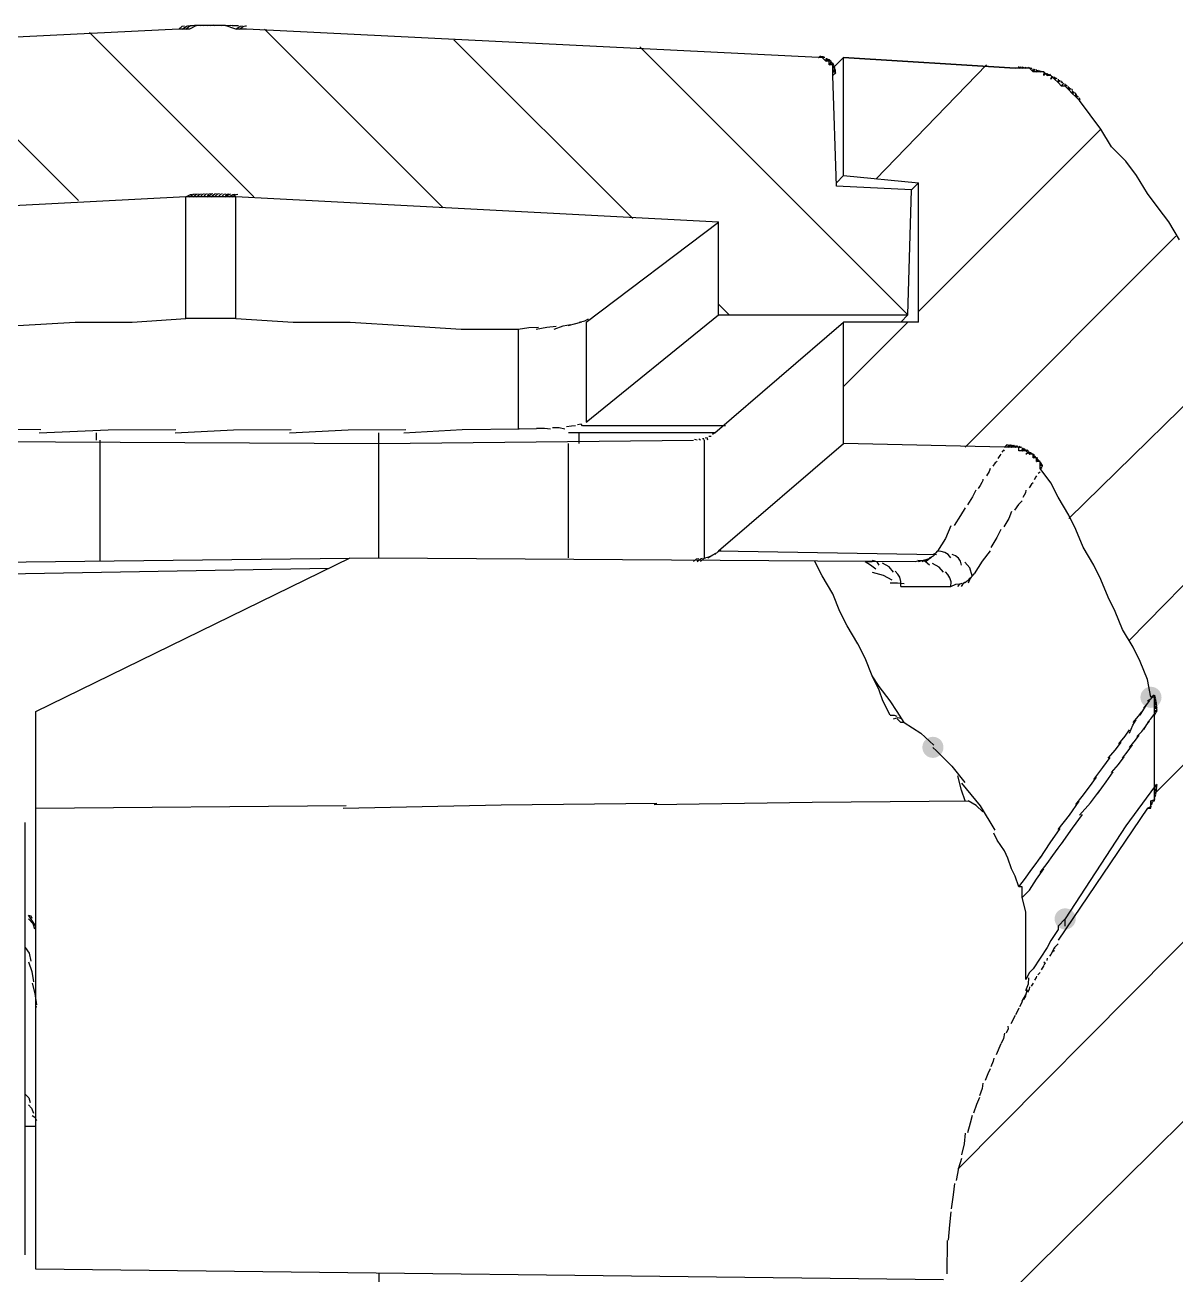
# Model space of a CAD drawing. Header units: millimetres. Extents: x 9 to 367, y 9 to 251.
# Drawn here: x 20.49 to 34.12, y 219.89 to 234.7 of the extents above; entities that cross this region are included whole.
import ezdxf

# ---------------------------------------------------------------- set-up
doc = ezdxf.new("R2010")
doc.units = ezdxf.units.MM
doc.layers.add('图层 1', color=7, linetype='Continuous')

msp = doc.modelspace()

# ---------------------------------------------------------------- hatches: boundary and pattern name
at = {"layer": '图层 1'}
h = msp.add_hatch(color=7, dxfattribs=at)
edge = h.paths.add_edge_path()
edge.add_arc((33.824298, 226.737227), 0.12506, 0, 360)
h = msp.add_hatch(color=7, dxfattribs=at)
edge = h.paths.add_edge_path()
edge.add_arc((31.242035, 226.144667), 0.12506, 0, 360)
h = msp.add_hatch(color=7, dxfattribs=at)
edge = h.paths.add_edge_path()
edge.add_arc((32.808333, 224.112596), 0.12506, 0, 360)

# ---------------------------------------------------------------- linework, layer by layer
at = {"layer": '图层 1', "color": 7, "lineweight": 25}
for points in [[(23.114, 234.653737), (22.987, 234.653737), (22.86, 234.696071), (22.775333, 234.696071), (22.648333, 234.696071), (22.521333, 234.696071), (22.436667, 234.653737), (22.309667, 234.653737)], [(22.309737, 234.653737), (22.352335, 234.687383), (22.379587, 234.693248)], [(22.351965, 234.653737), (22.400428, 234.689368), (22.428517, 234.695365)], [(22.394333, 234.653737), (22.426287, 234.678327), (22.448617, 234.691176), (22.464531, 234.696153), (22.477236, 234.697129)], [(22.436702, 234.695929), (22.496851, 234.697693), (22.526307, 234.698399)], [(22.521263, 234.695929), (22.575238, 234.69981)], [(22.563667, 234.695929), (22.624344, 234.700516)], [(22.606035, 234.695929), (22.646605, 234.700251), (22.673416, 234.700868)], [(22.648404, 234.695929), (22.694662, 234.70056), (22.722134, 234.701221)], [(22.690596, 234.695929), (22.742895, 234.700516), (22.771382, 234.700868)], [(22.732965, 234.695929), (22.790997, 234.700207), (22.820454, 234.700516)], [(22.817737, 234.695929), (22.869243, 234.69981)], [(22.859929, 234.695929), (22.918491, 234.698399)], [(22.902298, 234.695929), (22.940839, 234.697517), (22.967209, 234.696988)], [(22.944667, 234.695929), (22.98894, 234.69615), (23.016281, 234.695577)], [(22.987071, 234.653737), (23.037077, 234.689103), (23.065387, 234.693248)], [(23.029263, 234.653737), (23.062242, 234.675995), (23.085134, 234.687075), (23.101345, 234.690746), (23.114282, 234.690779)], [(22.309737, 234.653737), (15.494071, 234.315071)], [(22.309737, 234.653737), (15.494071, 234.315071)], [(29.887404, 234.315071), (23.114071, 234.653737)], [(29.887404, 234.315071), (23.114071, 234.653737)], [(29.887404, 234.315071), (29.907248, 234.332224)], [(29.887404, 234.315071), (29.911216, 234.332048)], [(29.887404, 234.315071), (29.914921, 234.331607)], [(29.887404, 234.315071), (29.918625, 234.331166)], [(30.056737, 234.103369), (30.056737, 234.145702), (30.056737, 234.188035), (30.056737, 234.230369), (30.014404, 234.230369), (30.014404, 234.272702), (29.972071, 234.272702), (29.929737, 234.315035), (29.887404, 234.315035)], [(29.929596, 234.315071), (29.927788, 234.330681)], [(29.929596, 234.315071), (29.931625, 234.330064)], [(29.929596, 234.315071), (29.935505, 234.329182)], [(29.929596, 234.315071), (29.939342, 234.32852)], [(29.929596, 234.315071), (29.943222, 234.327638)], [(29.929596, 234.315071), (29.947191, 234.326712)], [(29.929596, 234.315071), (29.950939, 234.325477)], [(29.929596, 234.315071), (29.954952, 234.324287)], [(29.929596, 234.315071), (29.958656, 234.323052)], [(29.929596, 234.315071), (29.962537, 234.321773)], [(29.972, 234.272702), (29.983157, 234.309876)], [(29.972, 234.272702), (29.986861, 234.308024)], [(29.972, 234.272702), (29.990697, 234.305907)], [(29.972, 234.272702), (29.994269, 234.304011)], [(29.972, 234.272702), (29.997973, 234.30185)], [(29.972, 234.272702), (30.001677, 234.299557)], [(29.972, 234.272702), (30.005117, 234.297264)], [(30.014369, 234.272702), (30.013972, 234.294662)], [(30.014369, 234.272702), (30.0175, 234.292149)], [(30.014369, 234.272702), (30.020939, 234.289679)], [(30.014369, 234.272702), (30.02429, 234.286945)], [(30.014369, 234.272702), (30.027554, 234.284167)], [(30.014369, 234.272702), (30.030773, 234.28108)], [(30.014369, 234.272702), (30.033771, 234.278302)], [(30.014369, 234.272702), (30.03699, 234.275083)], [(30.014369, 234.230333), (30.039945, 234.266669)], [(30.014369, 234.230333), (30.042855, 234.26345)], [(30.014369, 234.230333), (30.04581, 234.260231)], [(30.014369, 234.230333), (30.048412, 234.256836)], [(30.056737, 234.230333), (30.056384, 234.253573)], [(30.056737, 234.187929), (30.183737, 234.314929)], [(30.056737, 234.230333), (30.058898, 234.250177)], [(30.056737, 234.230333), (30.0615, 234.246649)], [(32.215596, 234.187929), (30.183596, 234.314929)], [(30.183702, 234.315071), (32.215702, 234.188071)], [(30.183702, 232.917894), (30.183702, 234.314894)], [(30.183702, 232.917894), (30.183702, 234.314894)], [(30.098929, 232.790965), (30.056596, 234.103298)], [(30.098929, 232.790965), (30.056596, 234.103298)], [(30.056737, 234.230333), (30.063837, 234.242945)], [(30.056737, 234.230333), (30.066262, 234.242328)], [(30.056737, 234.230333), (30.068467, 234.235801)], [(30.056737, 234.187929), (30.070496, 234.226779)], [(30.056737, 234.187929), (30.072612, 234.222943)], [(30.056737, 234.187929), (30.074508, 234.219327)], [(30.056737, 234.187929), (30.076228, 234.215358)], [(30.056737, 234.187929), (30.077904, 234.211654)], [(30.056737, 234.187929), (30.079624, 234.207641)], [(30.056737, 234.187929), (30.081167, 234.203804)], [(30.056737, 234.187929), (30.082578, 234.199924)], [(30.056737, 234.187929), (30.083813, 234.195955)], [(30.056737, 234.187929), (30.08518, 234.192207)], [(30.056737, 234.145561), (30.08615, 234.182867)], [(30.056737, 234.145561), (30.087385, 234.178898)], [(30.056737, 234.145561), (30.088311, 234.17515)], [(30.056737, 234.145561), (30.088972, 234.171137)], [(30.056737, 234.145561), (30.089722, 234.167168)], [(30.056737, 234.145561), (30.090339, 234.16342)], [(30.056737, 234.145561), (30.090957, 234.159407)], [(30.056737, 234.145561), (30.091442, 234.155571)], [(30.056737, 234.145561), (30.091883, 234.15169)], [(30.056737, 234.145561), (30.092059, 234.147986)], [(30.056737, 234.103369), (30.080191, 234.126454), (30.092235, 234.138823)], [(30.056737, 234.103369), (30.0925, 234.135119)], [(32.977667, 233.806929), (32.935333, 233.849263), (32.893, 233.891596), (32.850667, 233.933929), (32.808333, 233.976263), (32.766, 233.976263), (32.723667, 234.018596), (32.681333, 234.060929), (32.639, 234.103263), (32.596667, 234.103263), (32.554333, 234.145596), (32.512, 234.145596), (32.469667, 234.145596), (32.427333, 234.145596), (32.385, 234.187929), (32.342667, 234.187929), (32.258, 234.187929), (32.215667, 234.187929)], [(32.257965, 234.187929), (32.260566, 234.208479)], [(32.257965, 234.187929), (32.271944, 234.207597)], [(32.257965, 234.187929), (32.2831, 234.206935)], [(32.300369, 234.187929), (32.299839, 234.205921)], [(32.300369, 234.187929), (32.311305, 234.204686)], [(32.300369, 234.187929), (32.322726, 234.203319)], [(32.342737, 234.187929), (32.339298, 234.201908)], [(32.342737, 234.187929), (32.350719, 234.200365)], [(32.342737, 234.187929), (32.362272, 234.198557)], [(32.384929, 234.187929), (32.372229, 234.198513)], [(32.384929, 234.187929), (32.40173, 234.192119)], [(32.384929, 234.187929), (32.412975, 234.189649)], [(32.427298, 234.145561), (32.429723, 234.181721)], [(32.427298, 234.145561), (32.441012, 234.178942)], [(32.427298, 234.145561), (32.452389, 234.176208)], [(32.469667, 234.145561), (32.469138, 234.173122)], [(32.469667, 234.145561), (32.480294, 234.169991)], [(32.469667, 234.145561), (32.491539, 234.166507)], [(32.512071, 234.145561), (32.50819, 234.163112)], [(32.512071, 234.145561), (32.519302, 234.159407)], [(32.512071, 234.145561), (32.530415, 234.155571)], [(32.512071, 234.145561), (32.541528, 234.15169)], [(32.554263, 234.103369), (32.557967, 234.142218)], [(32.554263, 234.103369), (32.568903, 234.137809)], [(32.554263, 234.103369), (32.580016, 234.133487)], [(32.596631, 234.103369), (32.596146, 234.128857)], [(32.596631, 234.103369), (32.606994, 234.124094)], [(32.596631, 234.103369), (32.617798, 234.119288)], [(32.639, 234.103369), (32.627711, 234.118185)], [(32.639, 234.061), (32.655095, 234.098439)], [(32.639, 234.061), (32.665591, 234.092882)], [(32.681369, 234.061), (32.681369, 234.087326)], [(32.681369, 234.061), (32.691731, 234.081638)], [(32.681369, 234.061), (32.701962, 234.07564)], [(32.681369, 234.061), (32.712281, 234.069643)], [(32.723596, 234.018631), (32.727653, 234.058275)], [(32.723596, 234.018631), (32.737575, 234.051969)], [(32.723596, 234.018631), (32.747585, 234.045487)], [(32.765965, 234.018631), (32.762657, 234.039004)], [(32.765965, 234.018631), (32.772359, 234.032257)], [(32.765965, 234.018631), (32.782104, 234.025466)], [(32.765965, 233.976227), (32.791541, 234.013137)], [(32.808333, 233.976227), (32.806393, 234.006081)], [(32.808333, 233.976227), (32.815698, 233.998938)], [(32.808333, 233.976227), (32.824958, 233.991573)], [(32.808333, 233.976227), (32.834086, 233.984341)], [(32.850702, 233.934035), (32.848365, 233.971606)], [(32.850702, 233.934035), (32.857317, 233.963889)], [(32.850702, 233.934035), (32.86596, 233.956084)], [(32.850702, 233.934035), (32.874603, 233.948323)], [(32.893071, 233.934035), (32.883546, 233.945324)], [(32.893071, 233.891667), (32.896907, 233.926989)], [(32.893071, 233.891667), (32.905109, 233.918963)], [(32.893071, 233.891667), (32.913311, 233.910761)], [(32.893071, 233.891667), (32.921381, 233.902426)], [(32.935298, 233.849298), (32.934416, 233.888677), (32.930359, 233.898687)], [(32.935298, 233.849298), (32.94231, 233.880298)], [(32.935298, 233.849298), (32.949894, 233.871655)], [(32.935298, 233.849298), (32.957479, 233.863056)], [(32.935298, 233.849298), (32.964711, 233.854369)], [(32.977667, 233.806929), (32.977314, 233.840267)], [(34.162929, 232.156), (34.035929, 232.367667), (33.908929, 232.537), (33.781929, 232.706333), (33.654929, 232.918), (33.527929, 233.087333), (33.358596, 233.256667), (33.231596, 233.468333), (33.104596, 233.637667), (32.977596, 233.807)], [(34.162929, 232.156), (34.035929, 232.367667), (33.908929, 232.537), (33.781929, 232.706333), (33.654929, 232.918), (33.527929, 233.087333), (33.358596, 233.256667), (33.231596, 233.468333), (33.104596, 233.637667), (32.977596, 233.807)], [(32.977667, 233.806929), (32.984414, 233.831359)], [(30.098929, 232.833333), (30.183596, 232.918)], [(30.183702, 232.917894), (31.072702, 232.833227)], [(30.183702, 232.917894), (31.072702, 232.833227)], [(30.987929, 232.748596), (30.098929, 232.790929)], [(30.987929, 232.748596), (30.098929, 232.790929)], [(30.987929, 232.748596), (31.072596, 232.833263)], [(31.072702, 231.182263), (31.072702, 232.833263)], [(31.072702, 231.182263), (31.072702, 232.833263)], [(22.394333, 232.664), (16.721667, 232.367667)], [(22.394333, 232.664), (16.721667, 232.367667)], [(22.394333, 232.664), (22.447823, 232.69403), (22.470886, 232.698925)], [(22.394333, 231.224631), (22.394333, 232.663965)], [(22.987071, 232.664), (22.902404, 232.664), (22.817737, 232.664), (22.690737, 232.664), (22.606071, 232.664), (22.521404, 232.664), (22.394404, 232.664)], [(22.436702, 232.664), (22.484636, 232.695441), (22.506905, 232.700689)], [(22.479071, 232.664), (22.521139, 232.6965), (22.542571, 232.701747)], [(22.521263, 232.664), (22.557952, 232.697558), (22.578766, 232.702806)], [(22.563667, 232.664), (22.594623, 232.69844), (22.614467, 232.703511)], [(22.606035, 232.664), (22.631435, 232.699057), (22.650485, 232.704217)], [(22.648404, 232.664), (22.668248, 232.699498), (22.686504, 232.704569)], [(22.648404, 232.664), (22.679421, 232.687454), (22.699689, 232.699498), (22.712747, 232.703936)], [(22.690596, 232.664), (22.736369, 232.699498), (22.758329, 232.704569)], [(22.732965, 232.664), (22.773049, 232.699454), (22.794348, 232.704217)], [(22.775369, 232.664), (22.809853, 232.698969), (22.830049, 232.703511)], [(22.817737, 232.664), (22.846533, 232.698352), (22.866068, 232.702806)], [(22.859929, 232.664), (22.883169, 232.697426), (22.90191, 232.701747)], [(22.859929, 232.664), (22.893195, 232.685508), (22.914654, 232.696367), (22.928242, 232.700215)], [(22.902298, 232.664), (22.951466, 232.695221), (22.973912, 232.698925)], [(22.944667, 232.664), (22.98797, 232.69381), (23.009578, 232.697161)], [(28.701965, 232.367561), (22.986965, 232.663894)], [(28.701965, 232.367561), (22.986965, 232.663894)], [(22.987071, 231.224631), (22.987071, 232.663965)], [(30.945737, 231.267035), (30.988071, 232.748702)], [(30.945737, 231.267035), (30.988071, 232.748702)], [(27.135631, 231.182263), (28.701965, 232.367596)], [(28.701965, 231.267035), (28.701965, 232.367702)], [(28.701965, 231.267035), (28.701965, 232.367702)], [(19.092369, 231.097702), (19.727369, 231.097702), (20.404702, 231.140035), (21.082035, 231.182369), (21.759369, 231.182369), (22.394369, 231.224702)], [(22.987071, 231.224631), (22.902404, 231.224631), (22.817737, 231.224631), (22.690737, 231.224631), (22.606071, 231.224631), (22.521404, 231.224631), (22.394404, 231.224631)], [(22.987071, 231.224631), (23.664404, 231.182298), (24.341737, 231.182298), (24.976737, 231.139965), (25.654071, 231.097631), (26.331404, 231.097631)], [(26.754596, 231.097702), (26.861973, 231.136507), (26.951093, 231.153088)], [(26.923929, 231.140071), (27.013932, 231.164412), (27.083032, 231.183462)], [(27.051071, 231.182263), (27.120876, 231.198579), (27.162901, 231.220716)], [(27.135631, 229.997), (28.701965, 231.267)], [(27.135631, 231.182263), (27.135631, 229.996929)], [(28.659737, 229.870035), (30.183737, 231.182369)], [(28.701965, 231.267035), (30.945631, 231.267035)], [(28.701965, 231.267035), (30.945631, 231.267035)], [(31.072702, 231.182263), (30.183702, 231.182263)], [(31.072702, 231.182263), (30.183702, 231.182263)], [(30.183702, 229.742894), (30.183702, 231.182227)], [(30.183702, 229.742894), (30.183702, 231.182227)], [(30.861, 231.182263), (30.945667, 231.266929)], [(26.331369, 231.097702), (26.455414, 231.116443), (26.570199, 231.120633)], [(26.331369, 231.097702), (26.331369, 229.912369)], [(26.543071, 231.097702), (26.670908, 231.121823), (26.778373, 231.131921)], [(27.008702, 229.954596), (26.963414, 229.949525), (26.900399, 229.941543)], [(27.093263, 229.954596), (27.075668, 229.971133), (27.031879, 229.963063)], [(28.786702, 229.954596), (27.093369, 229.954596)], [(27.135631, 229.997), (27.15155, 230.009435)], [(19.092369, 229.912227), (20.678458, 229.910464)], [(20.658702, 229.870035), (21.474677, 229.904784), (22.275835, 229.909899)], [(21.336, 229.785298), (21.336, 229.869965)], [(22.267369, 229.870035), (22.957402, 229.904784), (23.641085, 229.909899)], [(23.622, 229.870035), (24.31759, 229.905048), (24.998892, 229.910957)], [(24.680333, 228.388298), (24.680333, 229.869965)], [(24.976596, 229.870035), (25.668393, 229.908091), (26.343257, 229.917307)], [(26.543071, 229.912227), (26.343398, 229.917519)], [(26.712404, 229.912227), (26.639952, 229.921752), (26.548715, 229.920694)], [(26.881737, 229.912227), (26.816782, 229.929955), (26.737804, 229.928102)], [(28.659737, 229.870035), (26.924071, 229.870035)], [(27.051071, 229.742894), (27.051071, 229.869894)], [(28.575, 229.785298), (28.566533, 229.810389), (28.546425, 229.80717)], [(28.617369, 229.827667), (28.589499, 229.825197)], [(28.659737, 229.870035), (28.632221, 229.849927)], [(17.018071, 229.785298), (24.680404, 229.742965)], [(21.378369, 228.345929), (21.378369, 229.785263)], [(24.680333, 229.742894), (28.405667, 229.785227)], [(26.923929, 229.742894), (26.923929, 228.388227)], [(28.448035, 229.785298), (28.419108, 229.792354)], [(28.490263, 229.785298), (28.470154, 229.794118)], [(28.532631, 229.785298), (28.528001, 229.799894), (28.512523, 229.799409)], [(28.532631, 229.785298), (28.532631, 228.388298)], [(28.701965, 228.473035), (30.183631, 229.743035)], [(32.088667, 229.700702), (30.183667, 229.743035)], [(32.088667, 229.700702), (30.183667, 229.743035)], [(32.088667, 229.658333), (32.076055, 229.66336), (32.059739, 229.6414)], [(32.088667, 229.700702), (32.120196, 229.730644)], [(32.088667, 229.700702), (32.126987, 229.7306)], [(32.088667, 229.700702), (32.112964, 229.725837)], [(32.512071, 229.446631), (32.512071, 229.488965), (32.512071, 229.531298), (32.469737, 229.531298), (32.469737, 229.573631), (32.427404, 229.573631), (32.427404, 229.615965), (32.385071, 229.615965), (32.342737, 229.658298), (32.300404, 229.658298), (32.258071, 229.658298), (32.258071, 229.700631), (32.215737, 229.700631), (32.173404, 229.700631), (32.131071, 229.700631), (32.088737, 229.700631)], [(32.131035, 229.700702), (32.139105, 229.730291)], [(32.131035, 229.700702), (32.146028, 229.72985)], [(32.131035, 229.700702), (32.152863, 229.729365)], [(32.131035, 229.700702), (32.159787, 229.728748)], [(32.131035, 229.700702), (32.16671, 229.727954)], [(32.173404, 229.700702), (32.17896, 229.727028)], [(32.173404, 229.700702), (32.185795, 229.726278)], [(32.173404, 229.700702), (32.192851, 229.725176)], [(32.173404, 229.700702), (32.199686, 229.724073)], [(32.173404, 229.700702), (32.206741, 229.722662)], [(32.173404, 229.700702), (32.213576, 229.721251)], [(32.215596, 229.700702), (32.225783, 229.719884)], [(32.215596, 229.700702), (32.23275, 229.718164)], [(32.215596, 229.700702), (32.239673, 229.716312)], [(32.215596, 229.700702), (32.246641, 229.71446)], [(32.215596, 229.700702), (32.253432, 229.712564)], [(32.257965, 229.700702), (32.269959, 229.71058)], [(32.257965, 229.700702), (32.272473, 229.70811)], [(32.257965, 229.700702), (32.279131, 229.705905)], [(32.257965, 229.700702), (32.285922, 229.703436)], [(32.257965, 229.700702), (32.292713, 229.700834)], [(32.300369, 229.658333), (32.304822, 229.692861)], [(32.300369, 229.658333), (32.311481, 229.689951)], [(32.300369, 229.658333), (32.31814, 229.686997)], [(32.300369, 229.658333), (32.324754, 229.68391)], [(32.300369, 229.658333), (32.331237, 229.680911)], [(32.300369, 229.658333), (32.337719, 229.677692)], [(32.342737, 229.658333), (32.349528, 229.674297)], [(32.342737, 229.658333), (32.355834, 229.670725)], [(32.342737, 229.658333), (32.362184, 229.667285)], [(32.342737, 229.658333), (32.36849, 229.663625)], [(32.342737, 229.658333), (32.374664, 229.659612)], [(32.004071, 229.531369), (31.98039, 229.516023), (31.951154, 229.474219)], [(32.046263, 229.615965), (32.034004, 229.600795), (32.011691, 229.566576)], [(32.342737, 229.615965), (32.367377, 229.639171), (32.380837, 229.650537)], [(32.384929, 229.615965), (32.392161, 229.646568)], [(32.384929, 229.615965), (32.398291, 229.642379)], [(32.384929, 229.615965), (32.404156, 229.638322)], [(32.384929, 229.615965), (32.410021, 229.634)], [(32.384929, 229.615965), (32.415886, 229.629679)], [(32.384929, 229.615965), (32.421442, 229.625049)], [(32.427298, 229.615965), (32.442115, 229.613848)], [(32.427298, 229.573596), (32.443438, 229.605963)], [(32.427298, 229.573596), (32.448685, 229.601201)], [(32.427298, 229.573596), (32.454065, 229.596218)], [(32.427298, 229.573596), (32.459269, 229.591411)], [(32.427298, 229.573596), (32.464384, 229.58634)], [(32.469667, 229.573596), (32.483425, 229.573596)], [(32.469667, 229.573596), (32.484351, 229.57073)], [(32.469667, 229.531369), (32.488981, 229.560164)], [(32.469667, 229.531369), (32.493611, 229.55474)], [(32.469667, 229.531369), (32.498242, 229.54936)], [(32.469667, 229.531369), (32.502563, 229.543936)], [(32.469667, 229.531369), (32.506841, 229.53838)], [(32.512071, 229.489), (32.520537, 229.521808)], [(32.512071, 229.489), (32.52455, 229.516076)], [(32.512071, 229.489), (32.528387, 229.510519)], [(31.919333, 229.446631), (31.909323, 229.413558), (31.875236, 229.359848)], [(32.469667, 229.362071), (32.462479, 229.347915), (32.440739, 229.313387)], [(32.512071, 229.404263), (32.488787, 229.389093)], [(33.824298, 226.737227), (33.781965, 226.948894), (33.697298, 227.160561), (33.612631, 227.329894), (33.485631, 227.541561), (33.400965, 227.753227), (33.316298, 227.922561), (33.231631, 228.134227), (33.146965, 228.303561), (33.019965, 228.515227), (32.935298, 228.726894), (32.850631, 228.896227), (32.723631, 229.107894), (32.638965, 229.277227), (32.511965, 229.446561)], [(33.824298, 226.737227), (33.781965, 226.948894), (33.697298, 227.160561), (33.612631, 227.329894), (33.485631, 227.541561), (33.400965, 227.753227), (33.316298, 227.922561), (33.231631, 228.134227), (33.146965, 228.303561), (33.019965, 228.515227), (32.935298, 228.726894), (32.850631, 228.896227), (32.723631, 229.107894), (32.638965, 229.277227), (32.511965, 229.446561)], [(32.512071, 229.489), (32.532091, 229.50461)], [(32.512071, 229.489), (32.535795, 229.498922)], [(32.512071, 229.489), (32.539499, 229.493057)], [(32.512071, 229.489), (32.54285, 229.487192)], [(32.512071, 229.446631), (32.541263, 229.474236)], [(32.512071, 229.446631), (32.528739, 229.454878), (32.522654, 229.442751)], [(31.834737, 229.319667), (31.833585, 229.305605), (31.821023, 229.2802), (31.800854, 229.247187), (31.776882, 229.210306)], [(32.427298, 229.277298), (32.408865, 229.262173), (32.380379, 229.219795)], [(31.75, 229.192561), (31.711547, 229.112348), (31.652986, 229.018641)], [(32.300369, 229.065596), (32.255389, 229.023263), (32.207235, 228.952354)], [(32.342737, 229.192561), (32.338019, 229.158474), (32.30499, 229.104014)], [(31.623035, 228.981035), (31.570427, 228.891827), (31.49533, 228.774307)], [(32.173404, 228.938667), (32.141125, 228.853515), (32.083446, 228.758044)], [(31.453737, 228.769333), (31.390987, 228.619711), (31.296751, 228.46665)], [(32.046263, 228.726965), (32.000622, 228.63048), (31.926671, 228.510712)], [(28.659737, 228.430667), (28.700263, 228.463563), (28.730998, 228.488522)], [(28.701965, 228.473035), (31.284298, 228.430702)], [(31.919333, 228.473035), (31.826861, 228.350004), (31.728833, 228.198927)], [(17.018071, 228.303737), (24.680404, 228.388404)], [(20.616298, 226.567894), (24.341631, 228.388227)], [(24.680333, 228.388298), (31.030333, 228.345965)], [(28.405667, 228.345929), (28.442973, 228.37596), (28.470225, 228.380854)], [(28.448035, 228.345929), (28.488649, 228.377812), (28.512594, 228.384029)], [(28.490263, 228.345929), (28.526952, 228.381736), (28.546707, 228.390027)], [(28.532631, 228.388298), (28.576773, 228.39897), (28.609537, 228.411229)], [(28.575, 228.388298), (28.636736, 228.423576), (28.670956, 228.444037)], [(30.522333, 226.991298), (30.437667, 227.202965), (30.353, 227.372298), (30.226, 227.583965), (30.141333, 227.753298), (30.056667, 227.964965), (29.929667, 228.176631), (29.845, 228.345965)], [(30.437596, 228.345929), (30.503918, 228.30611), (30.563891, 228.258088)], [(30.437596, 228.345929), (30.522263, 228.345929)], [(30.522333, 228.345929), (30.48, 228.345929), (30.437667, 228.345929)], [(30.606929, 228.303737), (30.582764, 228.34391), (30.527907, 228.358418)], [(30.776404, 228.218965), (30.722032, 228.28467), (30.645171, 228.32762)], [(31.030333, 228.345929), (31.084088, 228.356116), (31.112178, 228.359688)], [(31.199631, 228.303737), (31.148214, 228.345585), (31.064517, 228.357007)], [(31.072702, 228.345929), (31.129764, 228.361408), (31.156663, 228.368154)], [(31.115071, 228.345929), (31.172221, 228.371815), (31.197621, 228.382618)], [(31.157263, 228.345929), (31.19017, 228.372041), (31.211502, 228.38813), (31.225029, 228.397672)], [(31.199631, 228.388298), (31.247433, 228.415153), (31.267717, 228.43169)], [(31.368965, 228.218965), (31.316048, 228.279995), (31.23879, 228.321976)], [(31.242035, 228.430667), (31.279694, 228.448394), (31.296716, 228.46665)], [(31.453737, 228.388298), (31.420775, 228.427374), (31.382388, 228.450872), (31.340429, 228.462663), (31.296751, 228.466615)], [(31.580667, 228.303737), (31.568755, 228.351406), (31.543581, 228.386375), (31.50908, 228.411687), (31.469189, 228.430384)], [(31.707631, 228.176596), (31.677557, 228.269994), (31.619437, 228.337463)], [(24.087596, 228.261333), (16.679263, 228.134333)], [(30.522333, 228.218965), (30.651582, 228.183599), (30.756225, 228.128654)], [(30.861, 228.049631), (30.862042, 228.110116), (30.848697, 228.158596), (30.824835, 228.198013), (30.794325, 228.231312)], [(31.453737, 228.049631), (31.456548, 228.106451), (31.443948, 228.153083), (31.420102, 228.191911), (31.389179, 228.225315)], [(31.665263, 228.134228), (31.710771, 228.175767), (31.728763, 228.198786)], [(30.734035, 228.092035), (30.823023, 228.094284), (30.899841, 228.085685)], [(30.861, 228.049631), (31.453667, 228.049631)], [(31.453737, 228.049631), (31.514591, 228.075869), (31.543696, 228.081734)], [(31.538298, 228.049631), (31.565771, 228.081381), (31.588745, 228.090906)], [(31.580667, 228.049631), (31.60836, 228.092935), (31.629703, 228.107134)], [(31.623035, 228.092035), (31.64795, 228.115848), (31.66678, 228.130135)], [(31.665263, 228.092035), (31.68374, 228.139925), (31.699835, 228.160827)], [(30.734035, 226.525702), (30.649369, 226.695035), (30.607035, 226.822035), (30.522369, 226.991369)], [(30.903369, 226.440965), (30.818702, 226.567965), (30.734035, 226.694965), (30.607035, 226.864298), (30.522369, 226.991298)], [(33.739702, 226.610298), (33.786665, 226.666257), (33.811669, 226.699198)], [(33.781929, 226.695035), (33.822852, 226.719686), (33.841549, 226.740896)], [(33.824298, 226.737227), (33.848893, 226.75711), (33.861781, 226.76664)], [(33.866667, 226.567894), (33.866667, 226.610227), (33.866667, 226.652561), (33.866667, 226.694894), (33.866667, 226.737227), (33.824333, 226.737227)], [(33.866667, 226.737227), (33.86896, 226.761746)], [(33.866667, 226.737227), (33.870812, 226.756807)], [(33.866667, 226.737227), (33.87262, 226.751868)], [(33.866667, 226.737227), (33.877956, 226.740402)], [(33.866667, 226.737227), (33.879719, 226.734405)], [(33.866667, 226.695035), (33.879102, 226.726785)], [(33.866667, 226.695035), (33.880513, 226.721714)], [(33.866667, 226.695035), (33.88188, 226.716731)], [(33.866667, 226.695035), (33.883291, 226.711616)], [(33.866667, 226.695035), (33.884658, 226.706545)], [(33.866667, 226.695035), (33.885893, 226.701341)], [(33.866667, 226.695035), (33.886995, 226.696226)], [(20.616298, 219.964), (20.616298, 226.568)], [(33.612596, 226.440965), (33.67764, 226.513064), (33.714902, 226.563731)], [(33.697333, 226.525702), (33.739799, 226.597492), (33.7693, 226.640707)], [(33.824298, 226.483333), (33.860105, 226.530341), (33.87792, 226.554594)], [(33.866667, 226.652667), (33.888186, 226.685828)], [(33.866667, 226.652667), (33.889289, 226.680668)], [(33.866667, 226.652667), (33.890347, 226.675597)], [(33.866667, 226.652667), (33.891273, 226.670482)], [(33.866667, 226.652667), (33.892155, 226.665102)], [(33.866667, 226.652667), (33.892816, 226.660031)], [(33.866667, 226.652667), (33.893566, 226.654783)], [(33.866667, 226.610298), (33.894316, 226.644209)], [(33.866667, 226.610298), (33.894933, 226.639094)], [(33.866667, 226.610298), (33.89555, 226.633978)], [(33.866667, 226.610298), (33.896035, 226.628598)], [(33.866667, 226.610298), (33.896476, 226.623351)], [(33.866667, 226.610298), (33.896785, 226.618236)], [(33.866667, 226.610298), (33.897226, 226.612988)], [(33.866667, 226.610298), (33.897402, 226.60774)], [(33.866667, 226.567894), (33.897535, 226.597131)], [(33.866667, 226.567894), (33.897711, 226.591927)], [(33.866667, 226.567894), (33.897843, 226.586812)], [(33.866667, 226.567894), (33.895462, 226.581388)], [(33.866667, 226.525702), (33.88554, 226.562876), (33.895947, 226.578619)], [(33.866667, 225.678894), (33.866667, 226.567894)], [(33.866667, 225.678894), (33.866667, 226.567894)], [(30.734035, 226.525702), (30.781572, 226.527025), (30.813763, 226.515119)], [(30.776404, 226.483333), (30.831349, 226.499252), (30.858248, 226.491094)], [(30.861, 226.440965), (30.818667, 226.483298)], [(30.903369, 226.440965), (30.861035, 226.440965)], [(30.903369, 226.440965), (31.098543, 226.313568), (31.25403, 226.168973)], [(33.570404, 226.314), (33.610224, 226.406428), (33.649779, 226.469222)], [(33.739702, 226.356369), (33.776744, 226.415812), (33.805319, 226.456205)], [(33.781929, 226.440965), (33.823645, 226.483166), (33.847899, 226.51399)], [(33.443263, 226.187071), (33.516993, 226.277867), (33.570616, 226.353582)], [(33.570404, 226.144667), (33.641885, 226.228495), (33.686115, 226.289306)], [(33.654965, 226.271631), (33.714628, 226.333103), (33.751273, 226.381345)], [(31.284404, 226.102298), (31.242071, 226.144631)], [(31.284404, 226.102298), (31.467319, 225.921632), (31.618484, 225.728001)], [(33.316298, 226.017561), (33.402861, 226.115148), (33.470109, 226.207708)], [(33.485631, 226.017561), (33.55407, 226.10258), (33.606634, 226.175958)], [(33.147, 225.763667), (33.256141, 225.905307), (33.341733, 226.024722)], [(33.358702, 225.848404), (33.439709, 225.943257), (33.506163, 226.033612)], [(31.623035, 225.509561), (31.580702, 225.636561), (31.538369, 225.805894)], [(33.189369, 225.594333), (33.292997, 225.737649), (33.378105, 225.855036)], [(31.580667, 225.721263), (31.80058, 225.450815), (31.976836, 225.165285)], [(32.935298, 225.467369), (33.009089, 225.562056), (33.071603, 225.645433), (33.126641, 225.721269), (33.178009, 225.793335)], [(33.866667, 225.678894), (33.528, 225.213227)], [(33.781929, 225.425), (33.824263, 225.425), (33.824263, 225.467333), (33.824263, 225.509667), (33.866596, 225.509667), (33.866596, 225.552), (33.866596, 225.594333), (33.866596, 225.636667), (33.866596, 225.679)], [(33.866667, 225.678894), (33.887266, 225.699559), (33.897843, 225.709013)], [(33.866667, 225.678894), (33.897535, 225.700987)], [(33.866667, 225.678894), (33.897226, 225.692961)], [(33.866667, 225.678894), (33.896873, 225.684803)], [(33.866667, 225.678894), (33.896124, 225.67691)], [(33.866667, 225.636702), (33.895462, 225.663469)], [(27.940071, 225.467369), (29.812086, 225.4944), (31.660818, 225.510055)], [(31.834737, 225.382631), (31.753598, 225.457156), (31.660818, 225.509984)], [(32.977667, 225.340263), (33.10868, 225.488562), (33.214028, 225.629188)], [(33.824298, 225.509561), (33.857724, 225.521688)], [(33.824298, 225.509561), (33.854461, 225.514235)], [(33.824298, 225.509561), (33.850933, 225.506871)], [(33.866667, 225.509561), (33.866005, 225.529096)], [(33.866667, 225.636702), (33.894536, 225.655399)], [(33.866667, 225.636702), (33.893434, 225.647373)], [(33.866667, 225.636702), (33.892331, 225.639392)], [(33.866667, 225.594333), (33.890964, 225.625995)], [(33.866667, 225.594333), (33.889377, 225.617969)], [(33.866667, 225.594333), (33.887701, 225.609988)], [(33.866667, 225.594333), (33.885981, 225.601962)], [(33.866667, 225.594333), (33.883953, 225.594069)], [(33.866667, 225.551965), (33.881792, 225.580893)], [(33.866667, 225.551965), (33.879499, 225.573175)], [(33.866667, 225.551965), (33.877118, 225.565282)], [(33.866667, 225.509561), (33.869092, 225.536813)], [(20.616298, 225.425), (24.292948, 225.455339)], [(24.256929, 225.425), (26.127578, 225.465305), (27.970974, 225.482856)], [(32.723596, 225.170929), (32.858666, 225.343129), (32.975479, 225.507127)], [(33.781929, 225.425), (32.723596, 223.858667)], [(33.781929, 225.425), (32.723596, 223.858667)], [(33.781929, 225.425), (33.814032, 225.439949)], [(33.824298, 225.425), (33.823681, 225.446608)], [(33.824298, 225.467369), (33.847493, 225.494047)], [(33.824298, 225.467369), (33.843789, 225.486904)], [(33.824298, 225.467369), (33.840085, 225.479804)], [(33.824298, 225.467369), (33.836204, 225.472572)], [(33.824298, 225.425), (33.828002, 225.453531)], [(20.489369, 220.133333), (20.489369, 225.255667)], [(32.765965, 225.001596), (32.895522, 225.186804), (33.011851, 225.349788)], [(33.528, 225.213298), (32.808333, 224.112631)], [(32.257965, 224.493631), (32.215631, 224.620631), (32.173298, 224.705298), (32.130965, 224.832298), (32.088631, 224.916965), (32.003965, 225.043965), (31.961631, 225.128631)], [(32.512071, 224.832263), (32.632456, 225.013105), (32.748079, 225.181513)], [(32.512071, 224.662929), (32.593617, 224.768691), (32.663589, 224.862646), (32.725887, 224.948729), (32.784415, 225.030877)], [(32.257965, 224.493631), (32.336447, 224.594278), (32.403486, 224.684705), (32.462851, 224.768318), (32.518315, 224.848526)], [(32.384929, 224.451227), (32.469905, 224.584225), (32.553557, 224.704522)], [(32.300369, 224.493631), (32.258035, 224.493631)], [(32.300369, 224.451227), (32.300369, 224.493561)], [(32.300369, 224.409035), (32.300369, 224.451369)], [(32.300369, 224.366667), (32.342702, 224.409)], [(32.300369, 224.366667), (32.300369, 224.409)], [(32.342737, 223.392894), (32.342737, 223.562227), (32.342737, 223.731561), (32.342737, 223.900894), (32.342737, 224.027894), (32.342737, 224.197227), (32.300404, 224.366561)], [(32.342737, 224.409035), (32.385071, 224.451369)], [(20.616298, 224.028), (20.531631, 224.155)], [(20.531737, 224.154965), (20.557225, 224.148438), (20.568426, 224.119687)], [(20.531737, 224.112596), (20.581391, 224.056857), (20.60194, 223.995827)], [(32.723596, 224.028), (32.723596, 223.985667)], [(32.808333, 224.112596), (32.723667, 224.027929)], [(32.808333, 224.028), (32.808333, 224.070333), (32.808333, 224.112667)], [(32.723596, 223.985631), (32.638929, 223.858631), (32.596596, 223.773965), (32.511929, 223.646965), (32.427263, 223.519965)], [(20.489369, 223.773929), (20.537787, 223.70527), (20.557102, 223.612004)], [(32.723596, 223.816298), (32.681263, 223.773965), (32.638929, 223.689298)], [(32.681369, 223.731737), (32.669727, 223.738396), (32.657027, 223.722565)], [(32.681369, 223.773929), (32.68278, 223.761582)], [(32.723596, 223.816298), (32.705604, 223.795837)], [(20.531737, 223.604596), (20.571248, 223.488268), (20.590651, 223.366118)], [(32.554263, 223.604596), (32.569741, 223.592293), (32.557438, 223.567554)], [(32.554263, 223.604596), (32.569741, 223.592293), (32.557438, 223.567554)], [(32.596631, 223.647), (32.59134, 223.621247)], [(32.596631, 223.647), (32.59134, 223.621247)], [(32.639, 223.689369), (32.624183, 223.672435)], [(32.639, 223.689369), (32.624183, 223.672435)], [(32.427298, 223.520035), (32.384965, 223.477702), (32.342631, 223.393035)], [(32.512071, 223.477667), (32.485259, 223.450856)], [(32.512071, 223.477667), (32.485259, 223.450856)], [(32.554263, 223.562227), (32.52216, 223.510722)], [(32.554263, 223.562227), (32.52216, 223.510722)], [(20.573929, 223.350702), (20.605812, 223.228994), (20.624729, 223.095644)], [(32.342737, 223.265965), (32.372282, 223.343179), (32.378015, 223.41272)], [(32.384929, 223.308333), (32.38149, 223.277862), (32.362704, 223.241306)], [(32.384929, 223.308333), (32.38149, 223.277862), (32.362704, 223.241306)], [(32.427298, 223.350702), (32.405779, 223.316482)], [(32.427298, 223.350702), (32.405779, 223.316482)], [(32.469667, 223.435298), (32.464022, 223.416601), (32.446736, 223.386262)], [(32.469667, 223.435298), (32.464022, 223.416601), (32.446736, 223.386262)], [(32.300369, 223.139), (32.341644, 223.214803), (32.36281, 223.277642)], [(32.342737, 223.223596), (32.33696, 223.19824), (32.316632, 223.159391)], [(32.342737, 223.223596), (32.33696, 223.19824), (32.316632, 223.159391)], [(20.616298, 223.054263), (20.62428, 223.083808)], [(32.257965, 223.054263), (32.241869, 223.021234), (32.218101, 222.975241)], [(32.257965, 223.054263), (32.241869, 223.021234), (32.218101, 222.975241)], [(32.300369, 223.139), (32.290447, 223.112762), (32.268619, 223.070914)], [(32.300369, 223.139), (32.290447, 223.112762), (32.268619, 223.070914)], [(32.215596, 222.969667), (32.164796, 222.871242)], [(32.215596, 222.969667), (32.164796, 222.871242)], [(32.088667, 222.757965), (32.077201, 222.697507), (32.050919, 222.636256)], [(32.088667, 222.757965), (32.077201, 222.697507), (32.050919, 222.636256)], [(32.131035, 222.842561), (32.132535, 222.811428), (32.109163, 222.7586)], [(32.131035, 222.842561), (32.132535, 222.811428), (32.109163, 222.7586)], [(32.046263, 222.631035), (31.990524, 222.503683)], [(32.046263, 222.631035), (31.990524, 222.503683)], [(31.961702, 222.461702), (31.955043, 222.425939), (31.927483, 222.358691)], [(31.961702, 222.461702), (31.955043, 222.425939), (31.927483, 222.358691)], [(31.919333, 222.334561), (31.893095, 222.275382), (31.861831, 222.197683)], [(31.919333, 222.334561), (31.893095, 222.275382), (31.861831, 222.197683)], [(31.834737, 222.165263), (31.823448, 222.103483), (31.793109, 222.017096)], [(31.834737, 222.165263), (31.823448, 222.103483), (31.793109, 222.017096)], [(20.489369, 222.038298), (20.533863, 221.991423), (20.552163, 221.936345)], [(31.792369, 221.995929), (31.757047, 221.912409), (31.722519, 221.812485)], [(31.792369, 221.995929), (31.757047, 221.912409), (31.722519, 221.812485)], [(20.531737, 221.911333), (20.56653, 221.869529), (20.588887, 221.809733)], [(20.573929, 221.784227), (20.603916, 221.762576), (20.625435, 221.723197)], [(31.707631, 221.784227), (31.684039, 221.693255), (31.651187, 221.580322)], [(31.707631, 221.784227), (31.684039, 221.693255), (31.651187, 221.580322)], [(20.489369, 221.657263), (20.616369, 221.657263)], [(31.623035, 221.572702), (31.611173, 221.447466), (31.581055, 221.31588)], [(31.623035, 221.572702), (31.611173, 221.447466), (31.581055, 221.31588)], [(31.580667, 221.276227), (31.546624, 221.161046), (31.515756, 221.015172)], [(31.580667, 221.276227), (31.546624, 221.161046), (31.515756, 221.015172)], [(31.495929, 220.979965), (31.483097, 220.842911), (31.459946, 220.67834)], [(31.495929, 220.979965), (31.483097, 220.842911), (31.459946, 220.67834)], [(31.453737, 220.641298), (31.436848, 220.489251), (31.421282, 220.308629)], [(31.453737, 220.641298), (31.436848, 220.489251), (31.421282, 220.308629)], [(31.411333, 220.302667), (31.406747, 219.909319)], [(31.411333, 220.302667), (31.406747, 219.909319)], [(31.368965, 219.837071), (20.616298, 219.964071)], [(24.680333, 219.921631), (24.680333, 119.676298)]]:
    msp.add_lwpolyline(points, dxfattribs=at)
at = {"layer": '图层 1', "color": 40, "lineweight": 25}
for points in [[(23.198596, 232.664), (21.251263, 234.611333)], [(25.442369, 232.537071), (23.325702, 234.653737)], [(21.124298, 232.621631), (19.219298, 234.526631)], [(27.686, 232.409929), (25.569333, 234.526596)], [(30.945737, 231.267035), (27.770737, 234.442035)], [(30.564702, 232.875702), (31.877035, 234.230369)], [(31.072702, 231.309227), (33.231702, 233.468227)], [(31.623035, 229.700702), (34.120702, 232.198369)], [(28.829071, 231.267035), (28.702071, 231.394035)], [(30.183702, 230.420404), (30.945702, 231.182404)], [(32.850702, 228.853894), (34.925035, 230.885894)], [(33.570404, 227.414702), (35.644737, 229.531369)], [(33.866667, 225.594333), (36.322, 228.049667)], [(31.538298, 221.149298), (36.660631, 226.313965)], [(31.368965, 218.905667), (35.644631, 223.139)]]:
    msp.add_lwpolyline(points, dxfattribs=at)
at = {"layer": '图层 1', "color": 7, "lineweight": 25}
msp.add_lwpolyline([(32.088667, 229.700702), (32.100573, 229.706611)], close=True, dxfattribs=at)

doc.saveas('drawing.dxf')
